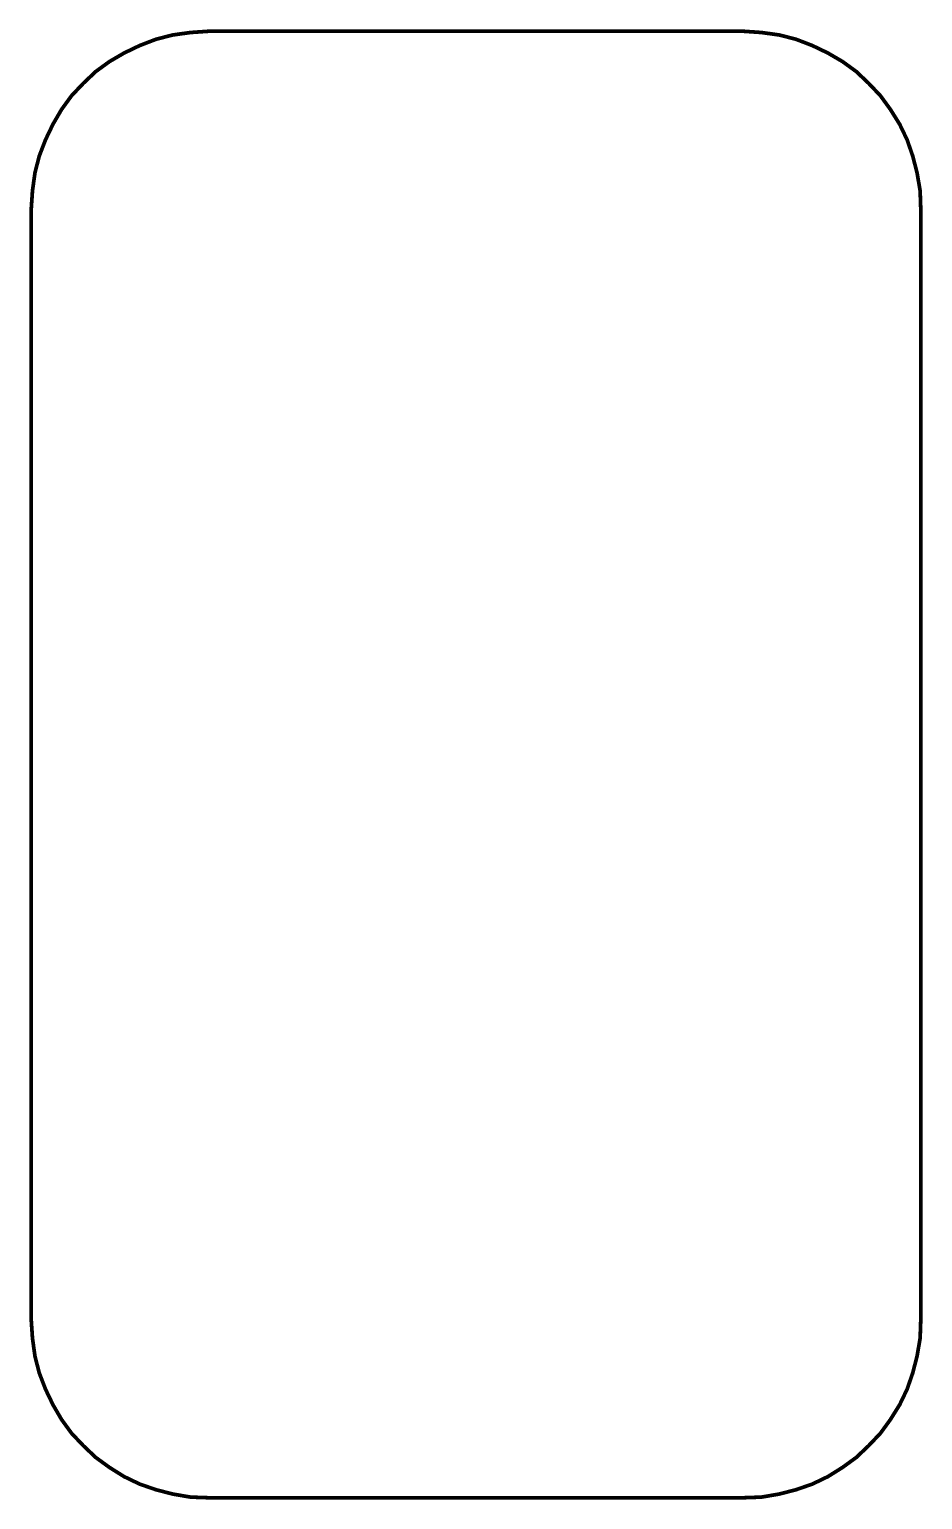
# Model space of a CAD drawing. Extents: x 0.05 to 2.45, y 0.05 to 4.
import ezdxf

# ---------------------------------------------------------------- set-up
doc = ezdxf.new("R2010")
doc.units = 0
doc.header["$LTSCALE"] = 0.166667
doc.layers.add('FOREGROUND', color=7, linetype='CONTINUOUS')

msp = doc.modelspace()

# ---------------------------------------------------------------- linework, layer by layer
at = {"layer": 'FOREGROUND', "linetype": 'CONTINUOUS', "const_width": 0.01}
msp.add_lwpolyline([(0.526667, 4), (1.965, 4), (2.013333, 3.996667), (2.061667, 3.99), (2.106667, 3.978333), (2.15, 3.961667), (2.191667, 3.941667), (2.231667, 3.918333), (2.268333, 3.891667), (2.301667, 3.86), (2.333333, 3.826667), (2.36, 3.79), (2.385, 3.75), (2.405, 3.708333), (2.42, 3.665), (2.431667, 3.62), (2.44, 3.571667), (2.441667, 3.523333), (2.441667, 0.535), (2.44, 0.486667), (2.431667, 0.438333), (2.42, 0.393333), (2.405, 0.35), (2.385, 0.308333), (2.36, 0.268333), (2.333333, 0.231667), (2.301667, 0.198333), (2.268333, 0.166667), (2.231667, 0.14), (2.191667, 0.115), (2.15, 0.095), (2.106667, 0.08), (2.061667, 0.068333), (2.013333, 0.06), (1.965, 0.058333), (0.526667, 0.058333), (0.478333, 0.06), (0.43, 0.068333), (0.385, 0.08), (0.341667, 0.095), (0.3, 0.115), (0.26, 0.14), (0.223333, 0.166667), (0.19, 0.198333), (0.158333, 0.231667), (0.131667, 0.268333), (0.108333, 0.308333), (0.088333, 0.35), (0.071667, 0.393333), (0.06, 0.438333), (0.053333, 0.486667), (0.05, 0.535), (0.05, 3.523333), (0.053333, 3.571667), (0.06, 3.62), (0.071667, 3.665), (0.088333, 3.708333), (0.108333, 3.75), (0.131667, 3.79), (0.158333, 3.826667), (0.19, 3.86), (0.223333, 3.891667), (0.26, 3.918333), (0.3, 3.941667), (0.341667, 3.961667), (0.385, 3.978333), (0.43, 3.99), (0.478333, 3.996667)], close=True, dxfattribs=at)

doc.saveas('drawing.dxf')
